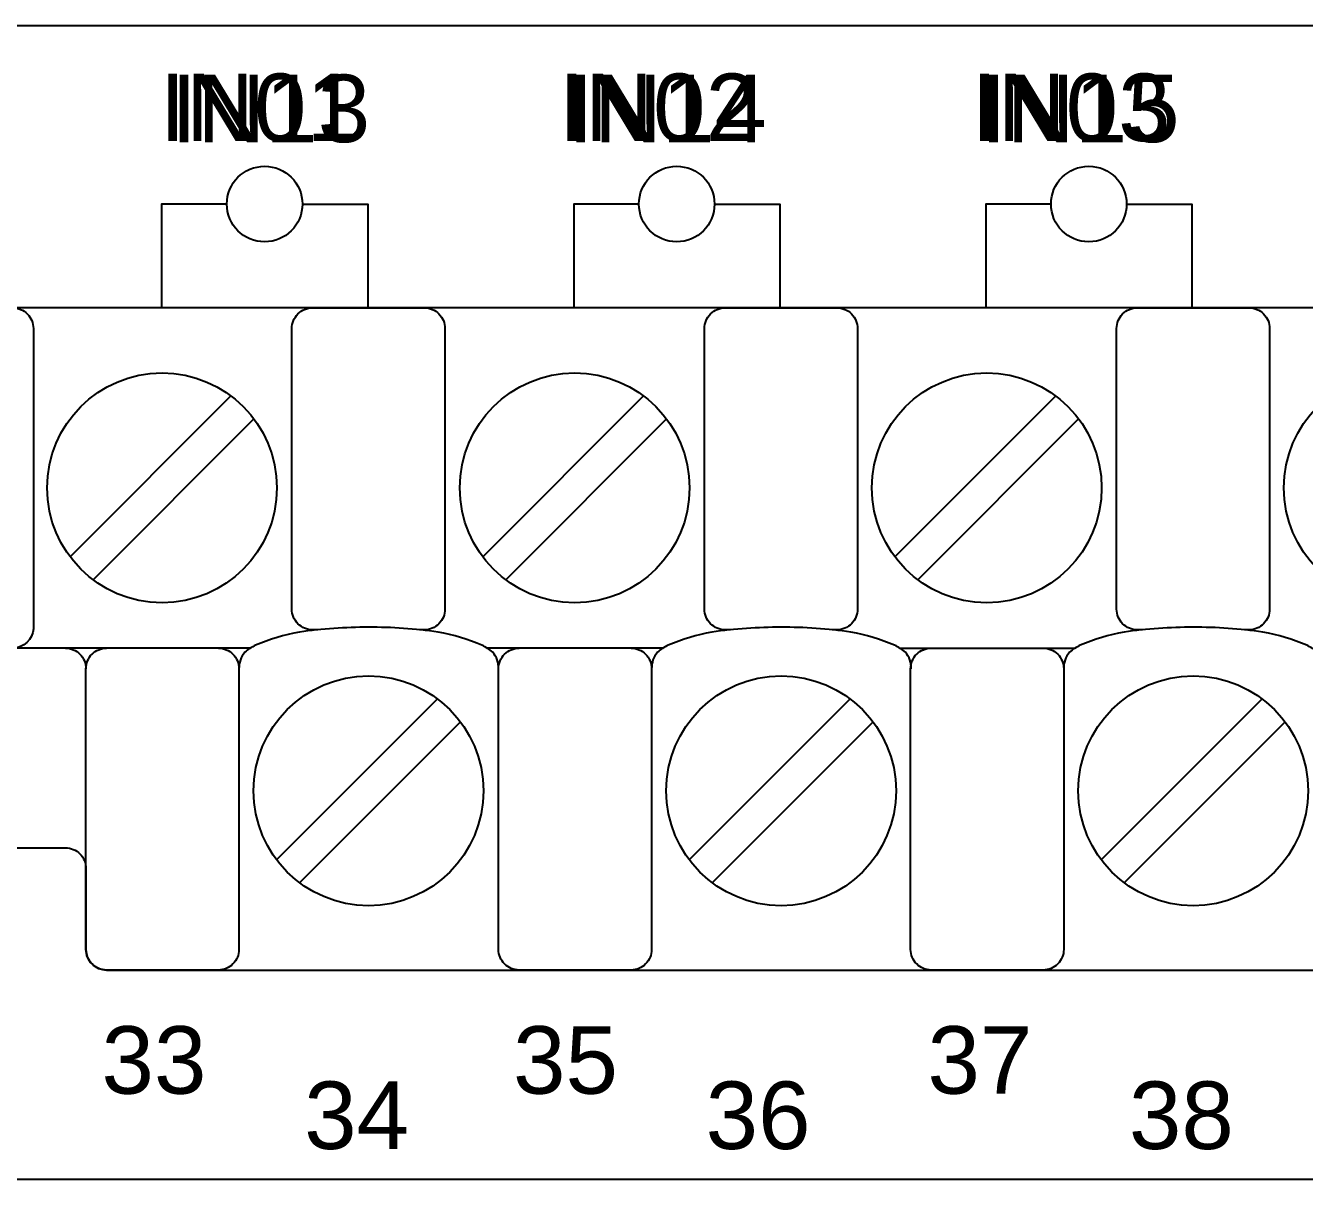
# Model space of a CAD drawing. Extents: x 1 to 47.7, y 0.3 to 34.2.
# Drawn here: x 38.675 to 40.537, y 9.106 to 10.786 of the extents above; entities that cross this region are included whole.
import ezdxf

# ---------------------------------------------------------------- set-up
doc = ezdxf.new("R2010")
doc.units = 0
doc.header["$MEASUREMENT"] = 0
for name, color, linetype in [('6_1__0__EMPTY', 7, 'CONTINUOUS'), ('6_2__2___8__OPTOISO_IND_LS', 7, 'CONTINUOUS'), ('6_3__7___8__OPTOISO_IND_LS', 7, 'CONTINUOUS'), ('6_4__4___24__OPTOISO_LS_IN', 7, 'CONTINUOUS'), ('6_5__D___24__OPTOISO_LS_IN', 7, 'CONTINUOUS'), ('6_6__8___8__OPTOISO_IND_LS', 7, 'CONTINUOUS'), ('7_0______DWG_', 7, 'CONTINUOUS')]:
    doc.layers.add(name, color=color, linetype=linetype)
doc.styles.add('ARIAL', font='arial.ttf')

msp = doc.modelspace()

# ---------------------------------------------------------------- linework, layer by layer
at = {"layer": '6_1__0__EMPTY'}
msp.add_lwpolyline([(43.4565, 10.3753), (38.4754, 10.3754, 0.414215), (38.4454, 10.3454), (38.4455, 10.0325), (38.3546, 9.7877, 0.47859), (38.4996, 9.5892), (38.733, 9.5892, -0.414214), (38.763, 9.5592), (38.763, 9.4412, 0.414213), (38.793, 9.4112), (43.7748, 9.4111, 0.414214), (43.8048, 9.4411), (43.8048, 9.7542), (43.8957, 9.9989, 0.480048), (43.7507, 10.1971), (43.5165, 10.1971, -0.414214), (43.4865, 10.2271), (43.4865, 10.3453, 0.414212), (43.4565, 10.3753), (43.4565, 10.3753)], format="xyb", dxfattribs=at)
at = {"layer": '6_2__2___8__OPTOISO_IND_LS'}
for points in [[(38.9681, 10.5265), (38.8732, 10.5265), (38.8732, 10.3753)], [(39.0781, 10.5265), (39.1732, 10.5265), (39.1732, 10.3753)], [(39.5681, 10.5265), (39.4732, 10.5265), (39.4732, 10.3753)], [(39.6781, 10.5265), (39.7732, 10.5265), (39.7732, 10.3753)], [(40.1681, 10.5265), (40.0732, 10.5265), (40.0732, 10.3753)], [(40.2781, 10.5265), (40.3732, 10.5265), (40.3732, 10.3753)], [(38.9741, 10.247), (38.7399, 10.0128)], [(39.5748, 10.247), (39.3407, 10.0128)], [(40.1749, 10.247), (39.9407, 10.0128)], [(39.0075, 10.2135), (38.7733, 9.9794)], [(39.6083, 10.2135), (39.3741, 9.9794)], [(40.2083, 10.2135), (39.9741, 9.9794)], [(39.6031, 9.8799), (39.3472, 9.8799)], [(39.948, 9.8799), (40.2031, 9.8799)], [(39.2747, 9.806), (39.0406, 9.5718)], [(39.8755, 9.806), (39.6413, 9.5718)], [(40.4755, 9.806), (40.2413, 9.5718)], [(39.3082, 9.7725), (39.074, 9.5384)], [(39.9089, 9.7725), (39.6747, 9.5384)], [(40.5089, 9.7725), (40.2748, 9.5384)]]:
    msp.add_lwpolyline(points, dxfattribs=at)
for points in [[(38.763, 9.4412, 0.414213), (38.793, 9.4112), (43.7748, 9.4111, 0.414214), (43.8048, 9.4411), (43.8048, 9.7542), (43.8957, 9.9989, 0.480048), (43.7507, 10.1971), (43.5165, 10.1971, -0.414214), (43.4865, 10.2271), (43.4865, 10.3453, 0.414212), (43.4565, 10.3753), (43.4565, 10.3753), (38.4754, 10.3754, 0.414215), (38.4454, 10.3454), (38.4455, 10.0325), (38.3546, 9.7877, 0.47859), (38.4996, 9.5892), (38.733, 9.5892, -0.414214), (38.763, 9.5592)], [(39.0023, 9.8799), (38.6442, 9.8799), (38.4583, 9.9697, -0.241986), (38.4454, 9.9896), (38.4454, 10.3453, -0.422157), (38.4721, 10.3752), (38.6564, 10.3753, -0.414214), (38.6864, 10.3453), (38.6864, 9.9082, -0.390527), (38.6564, 9.8799)], [(39.1007, 9.9066), (39.0928, 9.9066, -0.414214), (39.0628, 9.9366), (39.0628, 10.3453, -0.414214), (39.0928, 10.3753), (39.2557, 10.3753, -0.414214), (39.2857, 10.3453), (39.2857, 9.9366, -0.414214), (39.2557, 9.9066), (39.2488, 9.9066)], [(39.7015, 9.9066), (39.6936, 9.9066, -0.414214), (39.6636, 9.9366), (39.6636, 10.3453, -0.414214), (39.6936, 10.3753), (39.8564, 10.3753, -0.414214), (39.8864, 10.3453), (39.8864, 9.9366, -0.414214), (39.8564, 9.9066), (39.8496, 9.9066)], [(40.3015, 9.9066), (40.2936, 9.9066, -0.414214), (40.2636, 9.9366), (40.2636, 10.3453, -0.414214), (40.2936, 10.3753), (40.4564, 10.3753, -0.414214), (40.4864, 10.3453), (40.4864, 9.9366, -0.414214), (40.4564, 9.9066), (40.4496, 9.9066)], [(39.3637, 9.8499, 0.191033), (39.3552, 9.8738, 0.081668), (39.3396, 9.884, 0.0591), (39.2759, 9.9033, 0.034646), (39.1744, 9.9104, 0.03436), (39.0737, 9.9033, 0.0591), (39.01, 9.884, 0.081668), (38.9943, 9.8738, 0.191033), (38.9858, 9.8499)], [(39.9645, 9.8499, 0.191033), (39.956, 9.8738, 0.081668), (39.9403, 9.884, 0.0591), (39.8766, 9.9033, 0.034646), (39.7751, 9.9104, 0.03436), (39.6744, 9.9033, 0.0591), (39.6107, 9.884, 0.081668), (39.5951, 9.8738, 0.191033), (39.5866, 9.8499)], [(40.5645, 9.8499, 0.191033), (40.556, 9.8738, 0.081668), (40.5404, 9.884, 0.0591), (40.4766, 9.9033, 0.034646), (40.3751, 9.9104, 0.03436), (40.2744, 9.9033, 0.0591), (40.2107, 9.884, 0.081668), (40.1951, 9.8738, 0.191033), (40.1866, 9.8499)], [(38.733, 9.8799, -0.414214), (38.763, 9.8499)], [(38.9558, 9.8799, -0.414214), (38.9858, 9.8499), (38.9858, 9.4412, -0.414214), (38.9558, 9.4112), (38.793, 9.4112, -0.414214), (38.763, 9.4412), (38.763, 9.8499, -0.414214), (38.793, 9.8799)], [(39.5566, 9.8799, -0.414214), (39.5866, 9.8499), (39.5866, 9.4412, -0.414214), (39.5566, 9.4112), (39.3937, 9.4112, -0.414214), (39.3637, 9.4412), (39.3637, 9.8499, -0.414214), (39.3937, 9.8799)], [(40.1566, 9.8799, -0.414214), (40.1866, 9.8499), (40.1866, 9.4412, -0.414214), (40.1566, 9.4112), (39.9937, 9.4112, -0.414214), (39.9637, 9.4412), (39.9637, 9.8499, -0.414214), (39.9937, 9.8799)]]:
    msp.add_lwpolyline(points, format="xyb", dxfattribs=at)
for centre, radius in [((39.0231, 10.5265), 0.055), ((39.6231, 10.5265), 0.055), ((40.2231, 10.5265), 0.055), ((38.8737, 10.1132), 0.1673), ((39.4745, 10.1132), 0.1673), ((40.0745, 10.1132), 0.1673), ((40.6745, 10.1132), 0.1673), ((39.1744, 9.6722), 0.1673), ((39.7751, 9.6722), 0.1673), ((40.3751, 9.6722), 0.1673)]:
    msp.add_circle(centre, radius, dxfattribs=at)
at = {"layer": '6_3__7___8__OPTOISO_IND_LS'}
for points in [[(38.9681, 10.5265), (38.8732, 10.5265), (38.8732, 10.3753)], [(39.0781, 10.5265), (39.1732, 10.5265), (39.1732, 10.3753)], [(39.5681, 10.5265), (39.4732, 10.5265), (39.4732, 10.3753)], [(39.6781, 10.5265), (39.7732, 10.5265), (39.7732, 10.3753)], [(40.1681, 10.5265), (40.0732, 10.5265), (40.0732, 10.3753)], [(40.2781, 10.5265), (40.3732, 10.5265), (40.3732, 10.3753)], [(38.9741, 10.247), (38.7399, 10.0128)], [(39.5748, 10.247), (39.3407, 10.0128)], [(40.1749, 10.247), (39.9407, 10.0128)], [(39.0075, 10.2135), (38.7733, 9.9794)], [(39.6083, 10.2135), (39.3741, 9.9794)], [(40.2083, 10.2135), (39.9741, 9.9794)], [(39.6031, 9.8799), (39.3472, 9.8799)], [(39.948, 9.8799), (40.2031, 9.8799)], [(39.2747, 9.806), (39.0406, 9.5718)], [(39.8755, 9.806), (39.6413, 9.5718)], [(40.4755, 9.806), (40.2413, 9.5718)], [(39.3082, 9.7725), (39.074, 9.5384)], [(39.9089, 9.7725), (39.6747, 9.5384)], [(40.5089, 9.7725), (40.2748, 9.5384)]]:
    msp.add_lwpolyline(points, dxfattribs=at)
for points in [[(38.763, 9.4412, 0.414213), (38.793, 9.4112), (43.7748, 9.4111, 0.414214), (43.8048, 9.4411), (43.8048, 9.7542), (43.8957, 9.9989, 0.480048), (43.7507, 10.1971), (43.5165, 10.1971, -0.414214), (43.4865, 10.2271), (43.4865, 10.3453, 0.414212), (43.4565, 10.3753), (43.4565, 10.3753), (38.4754, 10.3754, 0.414215), (38.4454, 10.3454), (38.4455, 10.0325), (38.3546, 9.7877, 0.47859), (38.4996, 9.5892), (38.733, 9.5892, -0.414214), (38.763, 9.5592)], [(39.0023, 9.8799), (38.6442, 9.8799), (38.4583, 9.9697, -0.241986), (38.4454, 9.9896), (38.4454, 10.3453, -0.422157), (38.4721, 10.3752), (38.6564, 10.3753, -0.414214), (38.6864, 10.3453), (38.6864, 9.9082, -0.390527), (38.6564, 9.8799)], [(39.1007, 9.9066), (39.0928, 9.9066, -0.414214), (39.0628, 9.9366), (39.0628, 10.3453, -0.414214), (39.0928, 10.3753), (39.2557, 10.3753, -0.414214), (39.2857, 10.3453), (39.2857, 9.9366, -0.414214), (39.2557, 9.9066), (39.2488, 9.9066)], [(39.7015, 9.9066), (39.6936, 9.9066, -0.414214), (39.6636, 9.9366), (39.6636, 10.3453, -0.414214), (39.6936, 10.3753), (39.8564, 10.3753, -0.414214), (39.8864, 10.3453), (39.8864, 9.9366, -0.414214), (39.8564, 9.9066), (39.8496, 9.9066)], [(40.3015, 9.9066), (40.2936, 9.9066, -0.414214), (40.2636, 9.9366), (40.2636, 10.3453, -0.414214), (40.2936, 10.3753), (40.4564, 10.3753, -0.414214), (40.4864, 10.3453), (40.4864, 9.9366, -0.414214), (40.4564, 9.9066), (40.4496, 9.9066)], [(39.3637, 9.8499, 0.191033), (39.3552, 9.8738, 0.081668), (39.3396, 9.884, 0.0591), (39.2759, 9.9033, 0.034646), (39.1744, 9.9104, 0.03436), (39.0737, 9.9033, 0.0591), (39.01, 9.884, 0.081668), (38.9943, 9.8738, 0.191033), (38.9858, 9.8499)], [(39.9645, 9.8499, 0.191033), (39.956, 9.8738, 0.081668), (39.9403, 9.884, 0.0591), (39.8766, 9.9033, 0.034646), (39.7751, 9.9104, 0.03436), (39.6744, 9.9033, 0.0591), (39.6107, 9.884, 0.081668), (39.5951, 9.8738, 0.191033), (39.5866, 9.8499)], [(40.5645, 9.8499, 0.191033), (40.556, 9.8738, 0.081668), (40.5404, 9.884, 0.0591), (40.4766, 9.9033, 0.034646), (40.3751, 9.9104, 0.03436), (40.2744, 9.9033, 0.0591), (40.2107, 9.884, 0.081668), (40.1951, 9.8738, 0.191033), (40.1866, 9.8499)], [(38.733, 9.8799, -0.414214), (38.763, 9.8499)], [(38.9558, 9.8799, -0.414214), (38.9858, 9.8499), (38.9858, 9.4412, -0.414214), (38.9558, 9.4112), (38.793, 9.4112, -0.414214), (38.763, 9.4412), (38.763, 9.8499, -0.414214), (38.793, 9.8799)], [(39.5566, 9.8799, -0.414214), (39.5866, 9.8499), (39.5866, 9.4412, -0.414214), (39.5566, 9.4112), (39.3937, 9.4112, -0.414214), (39.3637, 9.4412), (39.3637, 9.8499, -0.414214), (39.3937, 9.8799)], [(40.1566, 9.8799, -0.414214), (40.1866, 9.8499), (40.1866, 9.4412, -0.414214), (40.1566, 9.4112), (39.9937, 9.4112, -0.414214), (39.9637, 9.4412), (39.9637, 9.8499, -0.414214), (39.9937, 9.8799)]]:
    msp.add_lwpolyline(points, format="xyb", dxfattribs=at)
for centre, radius in [((39.0231, 10.5265), 0.055), ((39.6231, 10.5265), 0.055), ((40.2231, 10.5265), 0.055), ((38.8737, 10.1132), 0.1673), ((39.4745, 10.1132), 0.1673), ((40.0745, 10.1132), 0.1673), ((40.6745, 10.1132), 0.1673), ((39.1744, 9.6722), 0.1673), ((39.7751, 9.6722), 0.1673), ((40.3751, 9.6722), 0.1673)]:
    msp.add_circle(centre, radius, dxfattribs=at)
at = {"layer": '6_4__4___24__OPTOISO_LS_IN'}
for points in [[(38.9681, 10.5265), (38.8732, 10.5265), (38.8732, 10.3753)], [(39.0781, 10.5265), (39.1732, 10.5265), (39.1732, 10.3753)], [(39.5681, 10.5265), (39.4732, 10.5265), (39.4732, 10.3753)], [(39.6781, 10.5265), (39.7732, 10.5265), (39.7732, 10.3753)], [(40.1681, 10.5265), (40.0732, 10.5265), (40.0732, 10.3753)], [(40.2781, 10.5265), (40.3732, 10.5265), (40.3732, 10.3753)], [(38.9741, 10.247), (38.7399, 10.0128)], [(39.5748, 10.247), (39.3407, 10.0128)], [(40.1749, 10.247), (39.9407, 10.0128)], [(39.0075, 10.2135), (38.7733, 9.9794)], [(39.6083, 10.2135), (39.3741, 9.9794)], [(40.2083, 10.2135), (39.9741, 9.9794)], [(39.6031, 9.8799), (39.3472, 9.8799)], [(39.948, 9.8799), (40.2031, 9.8799)], [(39.2747, 9.806), (39.0406, 9.5718)], [(39.8755, 9.806), (39.6413, 9.5718)], [(40.4755, 9.806), (40.2413, 9.5718)], [(39.3082, 9.7725), (39.074, 9.5384)], [(39.9089, 9.7725), (39.6747, 9.5384)], [(40.5089, 9.7725), (40.2748, 9.5384)]]:
    msp.add_lwpolyline(points, dxfattribs=at)
for points in [[(38.763, 9.4412, 0.414213), (38.793, 9.4112), (43.7748, 9.4111, 0.414214), (43.8048, 9.4411), (43.8048, 9.7542), (43.8957, 9.9989, 0.480048), (43.7507, 10.1971), (43.5165, 10.1971, -0.414214), (43.4865, 10.2271), (43.4865, 10.3453, 0.414212), (43.4565, 10.3753), (43.4565, 10.3753), (38.4754, 10.3754, 0.414215), (38.4454, 10.3454), (38.4455, 10.0325), (38.3546, 9.7877, 0.47859), (38.4996, 9.5892), (38.733, 9.5892, -0.414214), (38.763, 9.5592)], [(39.0023, 9.8799), (38.6442, 9.8799), (38.4583, 9.9697, -0.241986), (38.4454, 9.9896), (38.4454, 10.3453, -0.422157), (38.4721, 10.3752), (38.6564, 10.3753, -0.414214), (38.6864, 10.3453), (38.6864, 9.9082, -0.390527), (38.6564, 9.8799)], [(39.1007, 9.9066), (39.0928, 9.9066, -0.414214), (39.0628, 9.9366), (39.0628, 10.3453, -0.414214), (39.0928, 10.3753), (39.2557, 10.3753, -0.414214), (39.2857, 10.3453), (39.2857, 9.9366, -0.414214), (39.2557, 9.9066), (39.2488, 9.9066)], [(39.7015, 9.9066), (39.6936, 9.9066, -0.414214), (39.6636, 9.9366), (39.6636, 10.3453, -0.414214), (39.6936, 10.3753), (39.8564, 10.3753, -0.414214), (39.8864, 10.3453), (39.8864, 9.9366, -0.414214), (39.8564, 9.9066), (39.8496, 9.9066)], [(40.3015, 9.9066), (40.2936, 9.9066, -0.414214), (40.2636, 9.9366), (40.2636, 10.3453, -0.414214), (40.2936, 10.3753), (40.4564, 10.3753, -0.414214), (40.4864, 10.3453), (40.4864, 9.9366, -0.414214), (40.4564, 9.9066), (40.4496, 9.9066)], [(39.3637, 9.8499, 0.191033), (39.3552, 9.8738, 0.081668), (39.3396, 9.884, 0.0591), (39.2759, 9.9033, 0.034646), (39.1744, 9.9104, 0.03436), (39.0737, 9.9033, 0.0591), (39.01, 9.884, 0.081668), (38.9943, 9.8738, 0.191033), (38.9858, 9.8499)], [(39.9645, 9.8499, 0.191033), (39.956, 9.8738, 0.081668), (39.9403, 9.884, 0.0591), (39.8766, 9.9033, 0.034646), (39.7751, 9.9104, 0.03436), (39.6744, 9.9033, 0.0591), (39.6107, 9.884, 0.081668), (39.5951, 9.8738, 0.191033), (39.5866, 9.8499)], [(40.5645, 9.8499, 0.191033), (40.556, 9.8738, 0.081668), (40.5404, 9.884, 0.0591), (40.4766, 9.9033, 0.034646), (40.3751, 9.9104, 0.03436), (40.2744, 9.9033, 0.0591), (40.2107, 9.884, 0.081668), (40.1951, 9.8738, 0.191033), (40.1866, 9.8499)], [(38.733, 9.8799, -0.414214), (38.763, 9.8499)], [(38.9558, 9.8799, -0.414214), (38.9858, 9.8499), (38.9858, 9.4412, -0.414214), (38.9558, 9.4112), (38.793, 9.4112, -0.414214), (38.763, 9.4412), (38.763, 9.8499, -0.414214), (38.793, 9.8799)], [(39.5566, 9.8799, -0.414214), (39.5866, 9.8499), (39.5866, 9.4412, -0.414214), (39.5566, 9.4112), (39.3937, 9.4112, -0.414214), (39.3637, 9.4412), (39.3637, 9.8499, -0.414214), (39.3937, 9.8799)], [(40.1566, 9.8799, -0.414214), (40.1866, 9.8499), (40.1866, 9.4412, -0.414214), (40.1566, 9.4112), (39.9937, 9.4112, -0.414214), (39.9637, 9.4412), (39.9637, 9.8499, -0.414214), (39.9937, 9.8799)]]:
    msp.add_lwpolyline(points, format="xyb", dxfattribs=at)
for centre, radius in [((39.0231, 10.5265), 0.055), ((39.6231, 10.5265), 0.055), ((40.2231, 10.5265), 0.055), ((38.8737, 10.1132), 0.1673), ((39.4745, 10.1132), 0.1673), ((40.0745, 10.1132), 0.1673), ((40.6745, 10.1132), 0.1673), ((39.1744, 9.6722), 0.1673), ((39.7751, 9.6722), 0.1673), ((40.3751, 9.6722), 0.1673)]:
    msp.add_circle(centre, radius, dxfattribs=at)
at = {"layer": '6_5__D___24__OPTOISO_LS_IN'}
for points in [[(38.9681, 10.5265), (38.8732, 10.5265), (38.8732, 10.3753)], [(39.0781, 10.5265), (39.1732, 10.5265), (39.1732, 10.3753)], [(39.5681, 10.5265), (39.4732, 10.5265), (39.4732, 10.3753)], [(39.6781, 10.5265), (39.7732, 10.5265), (39.7732, 10.3753)], [(40.1681, 10.5265), (40.0732, 10.5265), (40.0732, 10.3753)], [(40.2781, 10.5265), (40.3732, 10.5265), (40.3732, 10.3753)], [(38.9741, 10.247), (38.7399, 10.0128)], [(39.5748, 10.247), (39.3407, 10.0128)], [(40.1749, 10.247), (39.9407, 10.0128)], [(39.0075, 10.2135), (38.7733, 9.9794)], [(39.6083, 10.2135), (39.3741, 9.9794)], [(40.2083, 10.2135), (39.9741, 9.9794)], [(39.6031, 9.8799), (39.3472, 9.8799)], [(39.948, 9.8799), (40.2031, 9.8799)], [(39.2747, 9.806), (39.0406, 9.5718)], [(39.8755, 9.806), (39.6413, 9.5718)], [(40.4755, 9.806), (40.2413, 9.5718)], [(39.3082, 9.7725), (39.074, 9.5384)], [(39.9089, 9.7725), (39.6747, 9.5384)], [(40.5089, 9.7725), (40.2748, 9.5384)]]:
    msp.add_lwpolyline(points, dxfattribs=at)
for points in [[(38.763, 9.4412, 0.414213), (38.793, 9.4112), (43.7748, 9.4111, 0.414214), (43.8048, 9.4411), (43.8048, 9.7542), (43.8957, 9.9989, 0.480048), (43.7507, 10.1971), (43.5165, 10.1971, -0.414214), (43.4865, 10.2271), (43.4865, 10.3453, 0.414212), (43.4565, 10.3753), (43.4565, 10.3753), (38.4754, 10.3754, 0.414215), (38.4454, 10.3454), (38.4455, 10.0325), (38.3546, 9.7877, 0.47859), (38.4996, 9.5892), (38.733, 9.5892, -0.414214), (38.763, 9.5592)], [(39.0023, 9.8799), (38.6442, 9.8799), (38.4583, 9.9697, -0.241986), (38.4454, 9.9896), (38.4454, 10.3453, -0.422157), (38.4721, 10.3752), (38.6564, 10.3753, -0.414214), (38.6864, 10.3453), (38.6864, 9.9082, -0.390527), (38.6564, 9.8799)], [(39.1007, 9.9066), (39.0928, 9.9066, -0.414214), (39.0628, 9.9366), (39.0628, 10.3453, -0.414214), (39.0928, 10.3753), (39.2557, 10.3753, -0.414214), (39.2857, 10.3453), (39.2857, 9.9366, -0.414214), (39.2557, 9.9066), (39.2488, 9.9066)], [(39.7015, 9.9066), (39.6936, 9.9066, -0.414214), (39.6636, 9.9366), (39.6636, 10.3453, -0.414214), (39.6936, 10.3753), (39.8564, 10.3753, -0.414214), (39.8864, 10.3453), (39.8864, 9.9366, -0.414214), (39.8564, 9.9066), (39.8496, 9.9066)], [(40.3015, 9.9066), (40.2936, 9.9066, -0.414214), (40.2636, 9.9366), (40.2636, 10.3453, -0.414214), (40.2936, 10.3753), (40.4564, 10.3753, -0.414214), (40.4864, 10.3453), (40.4864, 9.9366, -0.414214), (40.4564, 9.9066), (40.4496, 9.9066)], [(39.3637, 9.8499, 0.191033), (39.3552, 9.8738, 0.081668), (39.3396, 9.884, 0.0591), (39.2759, 9.9033, 0.034646), (39.1744, 9.9104, 0.03436), (39.0737, 9.9033, 0.0591), (39.01, 9.884, 0.081668), (38.9943, 9.8738, 0.191033), (38.9858, 9.8499)], [(39.9645, 9.8499, 0.191033), (39.956, 9.8738, 0.081668), (39.9403, 9.884, 0.0591), (39.8766, 9.9033, 0.034646), (39.7751, 9.9104, 0.03436), (39.6744, 9.9033, 0.0591), (39.6107, 9.884, 0.081668), (39.5951, 9.8738, 0.191033), (39.5866, 9.8499)], [(40.5645, 9.8499, 0.191033), (40.556, 9.8738, 0.081668), (40.5404, 9.884, 0.0591), (40.4766, 9.9033, 0.034646), (40.3751, 9.9104, 0.03436), (40.2744, 9.9033, 0.0591), (40.2107, 9.884, 0.081668), (40.1951, 9.8738, 0.191033), (40.1866, 9.8499)], [(38.733, 9.8799, -0.414214), (38.763, 9.8499)], [(38.9558, 9.8799, -0.414214), (38.9858, 9.8499), (38.9858, 9.4412, -0.414214), (38.9558, 9.4112), (38.793, 9.4112, -0.414214), (38.763, 9.4412), (38.763, 9.8499, -0.414214), (38.793, 9.8799)], [(39.5566, 9.8799, -0.414214), (39.5866, 9.8499), (39.5866, 9.4412, -0.414214), (39.5566, 9.4112), (39.3937, 9.4112, -0.414214), (39.3637, 9.4412), (39.3637, 9.8499, -0.414214), (39.3937, 9.8799)], [(40.1566, 9.8799, -0.414214), (40.1866, 9.8499), (40.1866, 9.4412, -0.414214), (40.1566, 9.4112), (39.9937, 9.4112, -0.414214), (39.9637, 9.4412), (39.9637, 9.8499, -0.414214), (39.9937, 9.8799)]]:
    msp.add_lwpolyline(points, format="xyb", dxfattribs=at)
for centre, radius in [((39.0231, 10.5265), 0.055), ((39.6231, 10.5265), 0.055), ((40.2231, 10.5265), 0.055), ((38.8737, 10.1132), 0.1673), ((39.4745, 10.1132), 0.1673), ((40.0745, 10.1132), 0.1673), ((40.6745, 10.1132), 0.1673), ((39.1744, 9.6722), 0.1673), ((39.7751, 9.6722), 0.1673), ((40.3751, 9.6722), 0.1673)]:
    msp.add_circle(centre, radius, dxfattribs=at)
at = {"layer": '6_6__8___8__OPTOISO_IND_LS'}
for points in [[(38.9681, 10.5265), (38.8732, 10.5265), (38.8732, 10.3753)], [(39.0781, 10.5265), (39.1732, 10.5265), (39.1732, 10.3753)], [(39.5681, 10.5265), (39.4732, 10.5265), (39.4732, 10.3753)], [(39.6781, 10.5265), (39.7732, 10.5265), (39.7732, 10.3753)], [(40.1681, 10.5265), (40.0732, 10.5265), (40.0732, 10.3753)], [(40.2781, 10.5265), (40.3732, 10.5265), (40.3732, 10.3753)], [(38.9741, 10.247), (38.7399, 10.0128)], [(39.5748, 10.247), (39.3407, 10.0128)], [(40.1749, 10.247), (39.9407, 10.0128)], [(39.0075, 10.2135), (38.7733, 9.9794)], [(39.6083, 10.2135), (39.3741, 9.9794)], [(40.2083, 10.2135), (39.9741, 9.9794)], [(39.6031, 9.8799), (39.3472, 9.8799)], [(39.948, 9.8799), (40.2031, 9.8799)], [(39.2747, 9.806), (39.0406, 9.5718)], [(39.8755, 9.806), (39.6413, 9.5718)], [(40.4755, 9.806), (40.2413, 9.5718)], [(39.3082, 9.7725), (39.074, 9.5384)], [(39.9089, 9.7725), (39.6747, 9.5384)], [(40.5089, 9.7725), (40.2748, 9.5384)]]:
    msp.add_lwpolyline(points, dxfattribs=at)
for points in [[(38.763, 9.4412, 0.414213), (38.793, 9.4112), (43.7748, 9.4111, 0.414214), (43.8048, 9.4411), (43.8048, 9.7542), (43.8957, 9.9989, 0.480048), (43.7507, 10.1971), (43.5165, 10.1971, -0.414214), (43.4865, 10.2271), (43.4865, 10.3453, 0.414212), (43.4565, 10.3753), (43.4565, 10.3753), (38.4754, 10.3754, 0.414215), (38.4454, 10.3454), (38.4455, 10.0325), (38.3546, 9.7877, 0.47859), (38.4996, 9.5892), (38.733, 9.5892, -0.414214), (38.763, 9.5592)], [(39.0023, 9.8799), (38.6442, 9.8799), (38.4583, 9.9697, -0.241986), (38.4454, 9.9896), (38.4454, 10.3453, -0.422157), (38.4721, 10.3752), (38.6564, 10.3753, -0.414214), (38.6864, 10.3453), (38.6864, 9.9082, -0.390527), (38.6564, 9.8799)], [(39.1007, 9.9066), (39.0928, 9.9066, -0.414214), (39.0628, 9.9366), (39.0628, 10.3453, -0.414214), (39.0928, 10.3753), (39.2557, 10.3753, -0.414214), (39.2857, 10.3453), (39.2857, 9.9366, -0.414214), (39.2557, 9.9066), (39.2488, 9.9066)], [(39.7015, 9.9066), (39.6936, 9.9066, -0.414214), (39.6636, 9.9366), (39.6636, 10.3453, -0.414214), (39.6936, 10.3753), (39.8564, 10.3753, -0.414214), (39.8864, 10.3453), (39.8864, 9.9366, -0.414214), (39.8564, 9.9066), (39.8496, 9.9066)], [(40.3015, 9.9066), (40.2936, 9.9066, -0.414214), (40.2636, 9.9366), (40.2636, 10.3453, -0.414214), (40.2936, 10.3753), (40.4564, 10.3753, -0.414214), (40.4864, 10.3453), (40.4864, 9.9366, -0.414214), (40.4564, 9.9066), (40.4496, 9.9066)], [(39.3637, 9.8499, 0.191033), (39.3552, 9.8738, 0.081668), (39.3396, 9.884, 0.0591), (39.2759, 9.9033, 0.034646), (39.1744, 9.9104, 0.03436), (39.0737, 9.9033, 0.0591), (39.01, 9.884, 0.081668), (38.9943, 9.8738, 0.191033), (38.9858, 9.8499)], [(39.9645, 9.8499, 0.191033), (39.956, 9.8738, 0.081668), (39.9403, 9.884, 0.0591), (39.8766, 9.9033, 0.034646), (39.7751, 9.9104, 0.03436), (39.6744, 9.9033, 0.0591), (39.6107, 9.884, 0.081668), (39.5951, 9.8738, 0.191033), (39.5866, 9.8499)], [(40.5645, 9.8499, 0.191033), (40.556, 9.8738, 0.081668), (40.5404, 9.884, 0.0591), (40.4766, 9.9033, 0.034646), (40.3751, 9.9104, 0.03436), (40.2744, 9.9033, 0.0591), (40.2107, 9.884, 0.081668), (40.1951, 9.8738, 0.191033), (40.1866, 9.8499)], [(38.733, 9.8799, -0.414214), (38.763, 9.8499)], [(38.9558, 9.8799, -0.414214), (38.9858, 9.8499), (38.9858, 9.4412, -0.414214), (38.9558, 9.4112), (38.793, 9.4112, -0.414214), (38.763, 9.4412), (38.763, 9.8499, -0.414214), (38.793, 9.8799)], [(39.5566, 9.8799, -0.414214), (39.5866, 9.8499), (39.5866, 9.4412, -0.414214), (39.5566, 9.4112), (39.3937, 9.4112, -0.414214), (39.3637, 9.4412), (39.3637, 9.8499, -0.414214), (39.3937, 9.8799)], [(40.1566, 9.8799, -0.414214), (40.1866, 9.8499), (40.1866, 9.4412, -0.414214), (40.1566, 9.4112), (39.9937, 9.4112, -0.414214), (39.9637, 9.4412), (39.9637, 9.8499, -0.414214), (39.9937, 9.8799)]]:
    msp.add_lwpolyline(points, format="xyb", dxfattribs=at)
for centre, radius in [((39.0231, 10.5265), 0.055), ((39.6231, 10.5265), 0.055), ((40.2231, 10.5265), 0.055), ((38.8737, 10.1132), 0.1673), ((39.4745, 10.1132), 0.1673), ((40.0745, 10.1132), 0.1673), ((40.6745, 10.1132), 0.1673), ((39.1744, 9.6722), 0.1673), ((39.7751, 9.6722), 0.1673), ((40.3751, 9.6722), 0.1673)]:
    msp.add_circle(centre, radius, dxfattribs=at)
at = {"layer": '7_0______DWG_'}
msp.add_lwpolyline([(27.2942, 10.7863), (43.9545, 10.7863, -0.468367), (44.0044, 10.7263), (44.0044, 9.1563, -0.414132), (43.9545, 9.1063), (27.2942, 9.1063, -0.414214), (27.2442, 9.1563), (27.2442, 10.7363, -0.414287)], format="xyb", close=True, dxfattribs=at)

# ---------------------------------------------------------------- texts
at = {"layer": '6_2__2___8__OPTOISO_IND_LS', "style": 'ARIAL'}
for s, p in [('IN01', (38.8702, 10.6181)), ('IN02', (39.4513, 10.6181)), ('IN03', (40.0521, 10.6181))]:
    msp.add_text(s, height=0.09833, dxfattribs=at).set_placement(p)
at = {"layer": '6_3__7___8__OPTOISO_IND_LS', "style": 'ARIAL'}
for s, p in [('IN01', (38.8702, 10.6181)), ('IN02', (39.4513, 10.6181)), ('IN03', (40.0521, 10.6181))]:
    msp.add_text(s, height=0.09833, dxfattribs=at).set_placement(p)
at = {"layer": '6_4__4___24__OPTOISO_LS_IN', "style": 'ARIAL'}
for s, p in [('IN13', (38.8867, 10.6165)), ('IN14', (39.4643, 10.6165)), ('IN15', (40.0652, 10.6165))]:
    msp.add_text(s, height=0.09833, dxfattribs=at).set_placement(p)
at = {"layer": '6_5__D___24__OPTOISO_LS_IN', "style": 'ARIAL'}
for s, p in [('IN13', (38.8867, 10.6165)), ('IN14', (39.4643, 10.6165)), ('IN15', (40.0652, 10.6165))]:
    msp.add_text(s, height=0.09833, dxfattribs=at).set_placement(p)
at = {"layer": '6_6__8___8__OPTOISO_IND_LS', "style": 'ARIAL'}
for s, p in [('IN01', (38.8702, 10.6181)), ('IN02', (39.4513, 10.6181)), ('IN03', (40.0521, 10.6181))]:
    msp.add_text(s, height=0.09833, dxfattribs=at).set_placement(p)
at = {"layer": '7_0______DWG_', "style": 'ARIAL'}
for s, p in [('33', (38.7856, 9.2311)), ('35', (39.3848, 9.2311)), ('37', (39.9882, 9.2311)), ('34', (39.0807, 9.1506)), ('36', (39.6652, 9.1506)), ('38', (40.2815, 9.1506))]:
    msp.add_text(s, height=0.09833, dxfattribs=at).set_placement(p)

doc.saveas('drawing.dxf')
